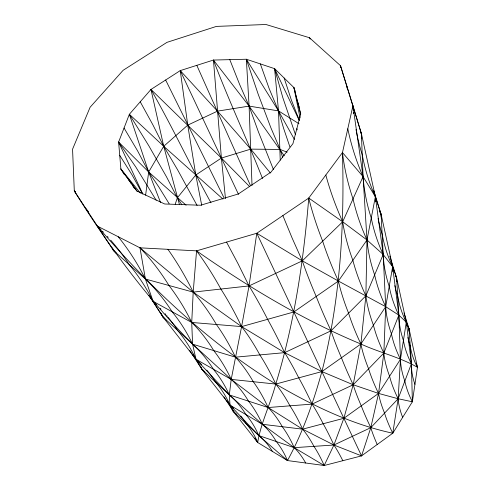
<?xml version="1.0" encoding="UTF-8"?>
<svg xmlns="http://www.w3.org/2000/svg" width="490" height="490" viewBox="0 0 490 490"><rect width="100%" height="100%" fill="white"/><g stroke="black" fill="none" stroke-linecap="round" stroke-linejoin="round"><path stroke-width="0.73" d="M340.483 67.185L340.501 65.672L309.46 37.724L265.947 24.5L216.421 26.399L166.961 42.354L123.137 70.297L90.105 107.249L72.557 149.205L74.302 190.935C108.425 245.882 146.945 298.183 192.582 344.182A677.897 281.046 -43.2 0 1 213.352 369.209A639.811 260.178 -44.4 0 1 229.332 394.903A550.925 210.688 -47.4 0 1 245.974 414.626A526.756 197.164 -48.2 0 1 258.763 435.537A467.356 164.138 -50.3 0 1 272.409 451.437M396.551 279.202L396.6 277.775L389.777 256.123M404.023 312.969L409.064 328.802L417.443 367.304L412.372 401.782L392.772 433.227L361.547 455.878L324.196 465.5L287.471 460.557L258.751 435.549L230.018 405.175L201.972 369.356L195.982 359.256L192.582 344.182L191.725 322.457L193.201 292.12L196.557 250.856L256.791 233.258L308.749 198.064L342.473 152.549L352.935 105.748L340.501 65.672A658.095 307.144 -50.7 0 0 340.63 67.093M145.61 195.173L148.678 171.996L163.721 146.277L187.756 125.128L217.48 111.138L249.098 106.103L278.504 110.905L298.961 123.719M148.954 295.464L163.035 317.061L231.207 379.401L268.128 407.527L302.587 429.166L333.911 445.024L361.547 455.878L370.801 427.66L378.55 393.421L383.841 353.076L398.86 315.137L392.637 266.719L381.128 214.436L375.377 196.735L363.072 176.614L342.473 152.549C344.556 226.025 340.293 300.174 321.887 371.591C313.349 402.272 302.869 432.59 287.471 460.557L257.673 442.488L233.35 411.49L230.018 405.175L229.326 394.916L231.207 379.401L241.595 326.603L249.03 285.927L256.791 233.258L302.324 260.852L338.4 281.052L385.71 306.697L398.86 315.137L406.32 322.218L409.064 328.802L411.41 363.715L412.372 401.782L398.156 398.738L378.55 393.421L353.192 384.766L321.887 371.591L284.623 352.647L241.595 326.603L193.201 292.12L139.987 247.83L97.259 226.055C149.168 286.552 207.668 342.1 275.772 384.068C312.351 405.512 351.11 424.218 392.772 433.227L398.156 398.738L400.452 359.28L398.86 315.137L396.6 277.775L392.637 266.719A631.647 283.637 -20.9 0 1 382.157 234.153A670.479 304.958 -22.3 0 1 378.078 218.491M254.708 438.06L257.673 442.488C261.066 422.356 270.547 403.766 275.772 384.068C294.276 323.657 303.653 260.919 308.749 198.064L342.675 221.78L366.998 239.984L383.186 254.488L392.637 266.719A541.456 232.223 -17.4 0 0 392.888 271.925M408.832 330.309L409.064 328.802A430.581 182.323 -27 0 1 408.366 327.461M175.218 204.238L177.337 197.831L195.792 174.997L221.4 158.056L250.782 149.119L280.139 149.456L287.128 152.176M124.466 174.826L120.889 169.013L118.611 142.063L129.36 114.293L150.963 89.456L180.253 70.609L213.444 60.056L246.354 59.241L274.602 68.661L293.914 87.594L295.139 91.183M189.642 350.295L201.972 369.356L229.326 394.916L262.315 424.279L294.19 447.664L324.196 465.5L333.911 445.024L343.864 418.301L353.192 384.766L360.897 344.017L365.883 295.789L366.998 239.984L363.072 176.614L361.412 133.727L352.935 105.748L363.072 176.614A899.542 395.418 -13.6 0 0 371.261 218.038A828.945 360.462 -11.7 0 0 383.174 254.488A677.897 281.046 -7.2 0 0 389.225 286.448A639.811 260.178 -6 0 0 398.842 315.137A550.925 210.688 -3 0 0 403.435 340.532A526.756 197.164 -2.2 0 0 411.392 363.715A467.356 164.138 -0.1 0 0 414.944 384.362M75.484 191.884L74.302 190.935L113.411 250.427L145.401 279.043L193.201 292.12L249.03 285.927L302.324 260.852L342.675 221.78L363.072 176.614A1221.282 537.303 -20.3 0 1 347.808 128.748M118.249 236.774A1221.282 537.303 -30.1 0 1 145.414 279.031A899.542 395.418 -36.8 0 1 172.1 311.756A828.945 360.462 -38.7 0 1 192.595 344.17L235.433 357.167L284.623 352.647L331.038 330.805L365.883 295.789L383.186 254.488L381.128 214.436L373.686 190.543M149.756 296.346L153.064 301.344L191.725 322.457L241.595 326.603L293.835 311.983L338.4 281.052L366.998 239.984L375.377 196.735L361.412 133.727L340.501 65.672M373.846 191.719L375.377 196.735L383.186 254.488L385.71 306.697L383.841 353.076L353.192 384.766L312.081 404.115L268.128 407.527L229.326 394.916L195.982 359.256L163.035 317.061L153.064 301.344L145.401 279.043L139.987 247.83L196.557 250.856C248.234 286.999 302.55 319.768 360.897 344.017C379.401 352.537 399.767 357.088 417.443 367.304L416.359 363.66M234.661 412.268L233.35 411.49L223.954 396.876M203.675 370.667L201.972 369.356A507.328 227.819 -19.9 0 0 200.41 366.005M186.09 205.2L148.678 171.996L118.611 142.063L142.847 194.101M222.95 199.069L163.721 146.277L129.36 114.293L148.678 171.996L160.518 202.437M164.144 318.059L163.035 317.061L162.539 315.664M179.371 204.324L163.721 146.277L150.963 89.456L221.4 158.056L249.502 186.488M116.099 253.11L113.411 250.427L112.939 248.987M201.727 205.359L195.792 174.997L187.756 125.128L180.253 70.609L217.48 111.138L250.782 149.119L270.394 173.043M300.052 117.937L293.914 87.594L300.707 113.839L292.934 143.656L271.019 172.094L238.311 193.985L200.594 205.237L164.714 203.993L136.79 190.978L120.889 169.013L140.361 193.085M120.889 169.013L137.255 191.357M225.474 198.579L221.4 158.056L213.444 60.056L249.098 106.103L284.261 155.802M118.611 142.063L135.773 166.974L156.175 200.22M128.741 179.855L131.369 183.75M227.133 400.851L230.018 405.175A457.409 182.733 -36.5 0 1 233.559 408.28M119.738 155.373L132.098 174.967L142.486 193.734M192.613 354.19L195.982 359.256A541.456 232.223 -33 0 1 201.66 364.572M132.478 185.416L134.285 188.185M129.36 114.293L148.807 145.769L166.484 176.786L177.337 197.831L181.87 204.765M360.603 132.447L361.412 133.727L361.626 135.993M124.044 128.037L137.561 150.81L148.678 171.996L158.864 187.051L169.166 203.754M252.019 185.392L249.098 106.103L246.354 59.241L278.504 110.905L294.41 139.436M379.983 212.525L381.128 214.436A531.907 241.962 -31.6 0 0 381.361 218.485M395.84 276.464L396.6 277.775L406.32 322.218L411.41 363.715L398.156 398.738L370.801 427.66L333.911 445.024L294.19 447.664L258.751 435.549L233.35 411.49L232.817 410.106M140.238 101.791L153.003 125.066L163.721 146.277L177.503 169.638L197.09 205.494M407.974 326.867L409.064 328.802A388 156.586 -24.9 0 0 409.119 331.834M150.963 89.456C172.192 126.585 190.31 165.357 210.97 202.78M226.545 242.097L238.018 263.657L249.03 285.927M165.645 80.011L223.899 197.617M309.46 37.724L310.133 39.09M280.231 160.132L278.504 110.905L274.602 68.661L299.249 120.503M180.253 70.609L238.471 194.322M256.791 233.258L361.547 455.878M250.292 185.196L196.809 65.342M299.2 119.995L291.36 100.027L284.145 78.014M273.451 169.558L258.316 131.614L249.098 106.103L239.586 84.323L229.792 59.651M262.511 178.525C246.85 138.75 228.524 100.076 213.444 60.056M282.877 215.588L292.181 238.171L302.324 260.852A1771.485 241.196 45.9 0 0 316.203 296.468A1484.014 195.688 47 0 0 331.032 330.793A1040.668 121.888 49 0 0 341.463 357.767A952.48 107.077 49.5 0 0 353.186 384.754A770.598 77.157 50.6 0 0 361.265 405.836A725.843 70.039 50.8 0 0 370.795 427.654A622.606 54.225 51.5 0 0 377.208 444.534M201.451 367.941L201.972 369.356A447.462 192.466 -22.6 0 1 204.728 371.824M289.909 146.939L283.612 128.349L278.504 110.905L269.261 88.837L260.337 63.902M295.47 134.677L282.859 97.761L274.602 68.661M282.595 157.37L280.139 149.456L270.841 127.676L258.212 94.288L246.354 59.241M296.86 128.588L297.246 129.844M391.1 261.623L392.637 266.719L385.71 306.697A680.592 239.586 8 0 0 391.443 333.911A643.762 220.966 8.9 0 0 400.44 359.274A557.173 177.429 11.3 0 0 404.856 381.061A533.463 165.675 11.9 0 0 412.36 401.782M299.17 106.979L297.271 100.554M405.046 317.943L406.32 322.218A457.409 182.733 -13.9 0 0 406.375 325.366M300.701 114.446L293.914 87.594M381.22 216.672L381.128 214.436A623.2 292.175 -35.4 0 1 379.462 210.743M257.685 442.476A440.51 172.737 -37.2 0 0 245.888 423.378A457.409 182.733 -36.5 0 0 240.774 416.096M324.196 465.488A623.464 108.688 -88.3 0 0 313.943 446.359A655.173 117.955 -87.9 0 0 302.587 429.154A775.615 154.326 -86.4 0 0 289.976 405.843A829.307 170.949 -85.8 0 0 275.772 384.056A1058.02 242.495 -83.2 0 0 259.865 354.938A1175.718 278.933 -82 0 0 241.595 326.585A1851.514 471.649 -76.8 0 0 220.904 289.063A2383.703 601.977 -74.1 0 0 196.557 250.837M305.699 463.019A556.848 134.719 -75.6 0 0 294.19 447.652A639.407 168.407 -74 0 0 282.289 426.716A674.16 182.917 -73.4 0 0 268.134 407.515A808.776 239.959 -70.8 0 0 253.287 381.728A870.191 266.033 -69.7 0 0 235.439 357.155A1142.227 378.213 -65.4 0 0 216.402 324.521A1289.049 435.279 -63.4 0 0 193.207 292.101A2223.804 738.938 -55.1 0 0 167.935 249.343M342.829 460.71A622.606 54.225 78.1 0 0 333.904 445.012A725.843 70.039 78.8 0 0 323.173 423.758A770.598 77.157 79 0 0 312.081 404.097A952.48 107.077 80.1 0 0 298.759 377.863A1040.668 121.888 80.6 0 0 284.623 352.629M402.651 417.4A556.848 134.719 25.2 0 1 398.143 398.731A639.407 168.407 23.6 0 1 389.599 376.216A674.16 182.917 23 0 1 383.829 353.07A808.776 239.959 20.4 0 1 373.423 325.195A870.191 266.033 19.3 0 1 365.865 295.776A1142.227 378.213 15 0 1 352.855 260.312A1289.049 435.279 13 0 1 342.663 221.768A2223.804 738.938 4.7 0 1 325.826 175.046M417.431 367.31A440.51 172.737 -13.2 0 1 410.234 346.044A457.409 182.733 -13.9 0 1 407.882 337.463M342.455 152.543A1364.999 549.186 -5.6 0 0 353.027 198.891A1196.831 481.394 -3.1 0 0 366.979 239.978A892.449 344.495 2.8 0 0 374.648 274.89A825.332 311.903 4.4 0 0 385.691 306.697L360.897 344.017L321.887 371.591L275.772 384.068L231.207 379.401L195.982 359.256A631.647 283.637 -29.5 0 0 177.57 330.425A670.479 304.958 -28.1 0 0 168.107 317.3M308.731 198.052A2383.703 601.977 23.7 0 0 322.665 241.172A1851.514 471.649 26.4 0 0 338.388 281.04A1175.718 278.933 31.6 0 0 348.586 313.184A1058.02 242.495 32.8 0 0 360.885 344.005A829.307 170.949 35.4 0 0 368.615 368.835A775.615 154.326 36 0 0 378.537 393.415A655.173 117.955 37.5 0 0 384.558 413.131A623.47 108.688 37.9 0 0 392.766 433.221M139.999 247.811A1364.999 549.186 -44.8 0 1 168.97 285.505A1196.831 481.394 -47.3 0 1 191.737 322.445M360.23 131.001A819.519 387.308 -41.9 0 0 361.393 133.733A662.621 312.663 -36.9 0 0 361.761 138.198M347.275 88.659A819.519 387.308 -41.9 0 1 346.614 85.315M356.457 131.951A897.343 418.276 -29.2 0 0 362.239 154.797A825.062 384.234 -27.3 0 0 375.358 196.735A670.479 304.958 -22.3 0 0 375.701 201.739M356.224 130.726A897.343 418.276 -29.2 0 1 355.997 129.495M353.664 113.668A897.343 418.276 -29.2 0 1 353.523 112.363M353.321 110.391A897.343 418.276 -29.2 0 1 352.91 105.748M249.024 285.909A1771.485 241.196 83.7 0 1 267.626 319.333A1484.014 195.688 82.6 0 1 284.623 352.629M97.271 226.043A897.343 418.276 -21.2 0 1 101.056 229.786M102.441 231.2A897.343 418.276 -21.2 0 1 103.347 232.144M107.341 236.4A897.343 418.276 -21.2 0 1 108.204 237.35M110.74 240.204A897.343 418.276 -21.2 0 1 129.121 264.496A825.062 384.234 -23.1 0 1 153.076 301.338A670.479 304.958 -28.1 0 1 156.708 304.786M85.548 208.164A819.519 387.308 -8.5 0 1 88.537 211.864M112.069 247.775A819.519 387.308 -8.5 0 1 113.429 250.415A662.621 312.663 -13.5 0 1 116.638 253.544M74.321 190.922A658.095 307.144 0.3 0 1 75.319 191.933M191.731 322.445A892.449 344.495 -53.2 0 1 213.744 350.607A825.332 311.903 -54.8 0 1 231.213 379.389A680.592 239.586 -58.4 0 1 248.516 401.163A643.762 220.966 -59.3 0 1 262.322 424.267A557.173 177.429 -61.7 0 1 276.299 441.557A533.463 165.675 -62.3 0 1 287.477 460.545M160.175 308.296A670.479 304.958 -28.1 0 1 161.014 309.184M165.05 313.661A670.479 304.958 -28.1 0 1 165.828 314.562M166.6 315.474A670.479 304.958 -28.1 0 1 167.36 316.381M161.253 313.429A623.2 292.175 -15 0 1 163.048 317.055A531.907 241.962 -18.8 0 1 166 319.823M394.854 285.621A541.456 232.223 -17.4 0 0 397.727 296.199A517.066 217.958 -16.4 0 0 406.308 322.218L400.452 359.28L378.55 393.421L343.864 418.301L302.587 429.166L262.315 424.279L230.018 405.175A517.066 217.958 -34 0 0 215.459 381.973A541.456 232.223 -33 0 0 206.774 370.14M395.785 276.115A507.328 227.819 -30.5 0 0 396.588 277.775A447.462 192.466 -27.8 0 0 396.747 281.468M407.711 326.095A430.581 182.323 -27 0 1 407.074 324.711M406.271 322.837A430.581 182.323 -27 0 1 405.885 321.893M230.772 405.99A430.581 182.323 -23.4 0 1 231.464 407.349M232.125 408.715A430.581 182.323 -23.4 0 1 233.363 411.484A388 156.586 -25.5 0 1 236.744 414.473"/></g></svg>
